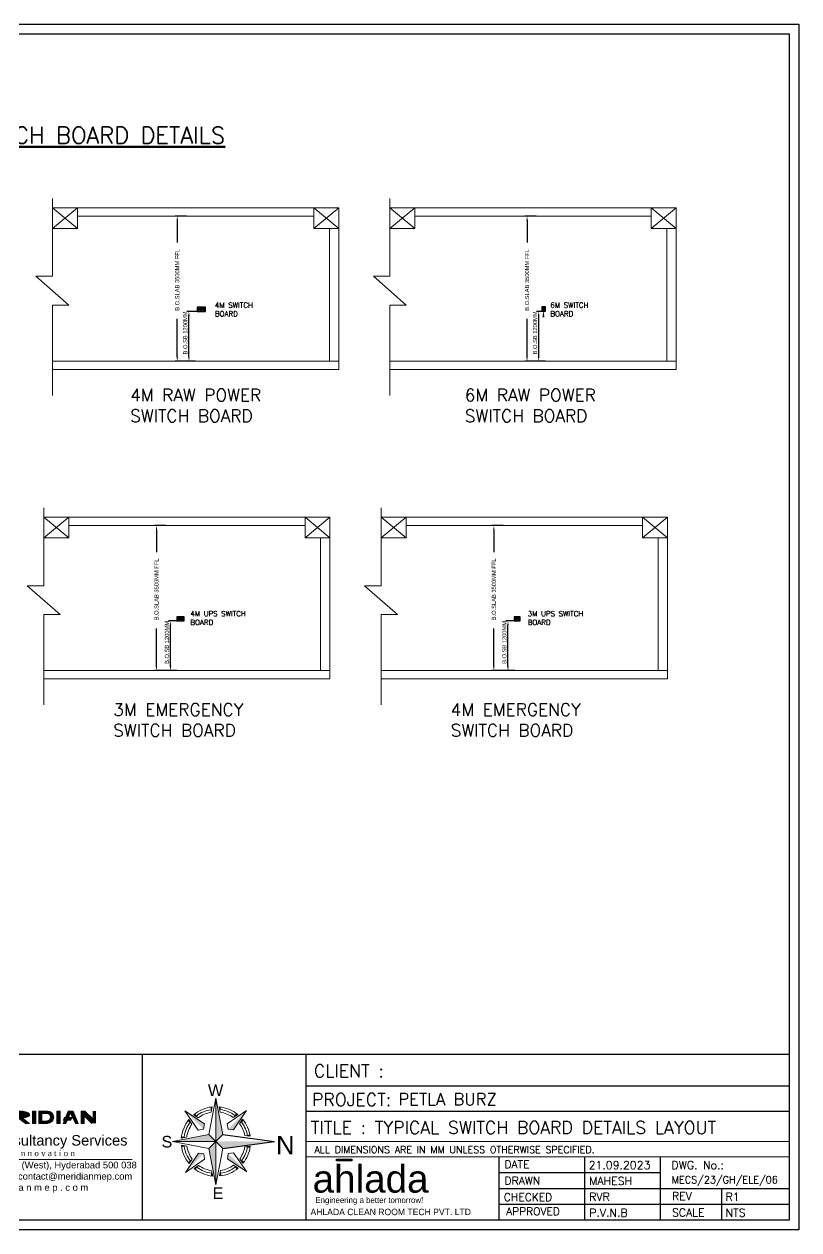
# Model space of a CAD drawing. Header units: millimetres. Extents: x 1327414 to 2124380, y -346496 to -91575.
# Drawn here: x 1480584 to 1499282, y -266962 to -237873 of the extents above; entities that cross this region are included whole.
import ezdxf
from ezdxf.enums import TextEntityAlignment as Align

# ---------------------------------------------------------------- set-up
doc = ezdxf.new("R2010")
doc.units = ezdxf.units.MM
doc.header["$LTSCALE"] = 600
doc.header["$MEASUREMENT"] = 0
doc.header["$PDMODE"] = 35
doc.linetypes.add('Hidden 2mm', pattern=[3, 2, -1])
for name, color, linetype, lineweight in [('AHU-N Ducting', 30, 'Continuous', 0), ('DIM', 7, 'Continuous', 0), ('FURNITURE WALL', 8, 'Continuous', 0), ('HATCH', 8, 'Continuous', 5), ('MEP_HVAC_RA_DUCT', 1, 'Continuous', 9)]:
    doc.layers.add(name, color=color, linetype=linetype, lineweight=lineweight)
doc.layers.add('ELE-3M 2WAY S.B', color=7, linetype='Continuous', true_color=0xeec2d4)
for name, color, linetype in [('ELE-3M UPS P.SB', 3, 'Continuous'), ('ELE-4M RAW P.SB', 7, 'Continuous'), ('ELE-SB 1(16M)', 1, 'Continuous'), ('TEXT', 6, 'Continuous'), ('TITLE', 7, 'Continuous')]:
    doc.layers.add(name, color=color, linetype=linetype)
doc.styles.add('ARIAL', font='')
doc.styles.add('Century', font='')
doc.styles.add('FS-ARIAL', font='')
doc.styles.add('IRFAN', font='romans.shx')
doc.styles.add('RAGHAV', font='')
doc.styles.get("Standard").update_dxf_attribs({"font": ''})
doc.styles.add('sudheer', font='romanc.shx')
doc.styles.get('ARIAL').set_extended_font_data('Arial')
doc.styles.get('Century').set_extended_font_data('Century Gothic')
doc.styles.get('FS-ARIAL').set_extended_font_data('Arial')
doc.styles.get('RAGHAV').set_extended_font_data('Sakkal Majalla')
doc.styles.get('Standard').set_extended_font_data('Stylus BT')
doc.dimstyles.new('AR-BRICK WORK', dxfattribs={"dimscale": 100, "dimtxt": 1, "dimasz": 1, "dimexe": 0.5, "dimexo": 0, "dimgap": 0.25, "dimtad": 0, "dimdec": 0, "dimzin": 1, "dimdsep": 46, "dimtxsty": 'Century', "dimblk": 'OBLIQUE', "dimcen": 0, "dimdle": 1, "dimclrd": 8, "dimclre": 8, "dimclrt": 4, "dimadec": 0, "dimazin": 0, "dimtfac": 1, "dimtdec": 0, "dimtofl": 0, "dimtmove": 1, "dimatfit": 3, "dimldrblk": 'ARCHTICK', "dimfxl": 1, "dimtolj": 1, "dimtzin": 1, "dimarcsym": 2})
doc.dimstyles.get("Standard").update_dxf_attribs({"dimscale": 1.5, "dimtxt": 150, "dimasz": 150, "dimexe": 100, "dimexo": 100, "dimgap": 0.25, "dimtad": 0, "dimdec": 0, "dimzin": 0, "dimdsep": 46, "dimtxsty": 'ARIAL', "dimcen": 0.09, "dimdle": 100, "dimclrd": 7, "dimclre": 7, "dimclrt": 7, "dimadec": 0, "dimazin": 0, "dimtfac": 1, "dimtdec": 0, "dimtofl": 0, "dimtmove": 0, "dimatfit": 3, "dimfxl": 1, "dimtolj": 1, "dimtzin": 0, "dimarcsym": 0})

# ---------------------------------------------------------------- blocks, each defined once
blk = doc.blocks.new('4M')
at = {"layer": 'ELE-4M RAW P.SB', "color": 40, "ltscale": 10}
for p, q in [((-58, 50), (-51, 54)), ((-50, 53), (-55, 47)), ((-50, 56), (-53, 63)), ((-49, 64), (-49, 56)), ((-41, 49), (-48, 54)), ((-47, 55), (-40, 53))]:
    blk.add_line(p, q, dxfattribs=at)
for points in [[(-207, 0), (0, 0), (0, 100), (-207, 100)], [(-187, 28), (-161, 28), (-161, 80), (-187, 80)], [(-152, 28), (-126, 28), (-126, 80), (-152, 80)], [(-118, 28), (-91, 28), (-91, 80), (-118, 80)], [(-78, 27), (-20, 27), (-20, 80), (-78, 80)]]:
    blk.add_lwpolyline(points, close=True, dxfattribs=at)
for radius in [19.1, 1.78]:
    blk.add_circle((-49, 55), radius, dxfattribs=at)
blk = doc.blocks.new('*D87')
at = {"layer": 'Defpoints', "color": 0, "transparency": 16777216}
for p in [(1484561, -244803), (1484758, -244803), (1484723, -246003)]:
    blk.add_point(p, dxfattribs=at)
at = {"layer": 'DIM', "color": 8, "lineweight": -2, "ltscale": 10, "transparency": 16777216}
for p, q in [((1484758, -244803), (1484511, -244803)), ((1484561, -245903), (1484561, -244903)), ((1484723, -246003), (1484511, -246003))]:
    blk.add_line(p, q, dxfattribs=at)
at = {"layer": 'DIM', "color": 8, "transparency": 16777216}
for points in [[(1484578, -244903), (1484545, -244903), (1484561, -244803)], [(1484545, -245903), (1484578, -245903), (1484561, -246003)]]:
    blk.add_solid(points, dxfattribs=at)
at = {"layer": 'DIM', "color": 7, "lineweight": 50, "transparency": 16777216, "insert": (1484473, -245323), "char_height": 100, "attachment_point": 5, "rotation": 90}
blk.add_mtext('\\A1;\\A1;B.O.SB 1200MM', dxfattribs=at)
blk = doc.blocks.new('_ArchTick')
at = {"color": 0, "linetype": 'ByBlock', "const_width": 0.15}
blk.add_lwpolyline([(-0.5, -0.5), (0.5, 0.5)], dxfattribs=at)
blk = doc.blocks.new('*D88')
at = {"layer": 'Defpoints', "color": 0, "transparency": 16777216}
for p in [(1484280, -242503), (1484500, -242503), (1484653, -246003)]:
    blk.add_point(p, dxfattribs=at)
at = {"layer": 'DIM', "color": 8, "lineweight": -2, "ltscale": 10, "transparency": 16777216}
for p, q in [((1484500, -242503), (1484230, -242503)), ((1484280, -242603), (1484280, -243143)), ((1484280, -245903), (1484280, -244984)), ((1484653, -246003), (1484230, -246003))]:
    blk.add_line(p, q, dxfattribs=at)
at = {"layer": 'DIM', "color": 8, "transparency": 16777216}
for points in [[(1484297, -242603), (1484263, -242603), (1484280, -242503)], [(1484263, -245903), (1484297, -245903), (1484280, -246003)]]:
    blk.add_solid(points, dxfattribs=at)
at = {"layer": 'DIM', "color": 7, "lineweight": 50, "transparency": 16777216, "insert": (1484280, -244063), "char_height": 100, "attachment_point": 5, "rotation": 90}
blk.add_mtext('\\A1;\\A1; B.O.SLAB 3500MM FFL', dxfattribs=at)
blk = doc.blocks.new('*D89')
at = {"layer": 'Defpoints', "color": 0, "transparency": 16777216}
for p in [(1493002, -244803), (1493094, -244803), (1493164, -246003)]:
    blk.add_point(p, dxfattribs=at)
at = {"layer": 'DIM', "color": 8, "lineweight": -2, "ltscale": 10, "transparency": 16777216}
for p, q in [((1493094, -244803), (1492952, -244803)), ((1493002, -245903), (1493002, -244903)), ((1493164, -246003), (1492952, -246003))]:
    blk.add_line(p, q, dxfattribs=at)
at = {"layer": 'DIM', "color": 8, "transparency": 16777216}
for points in [[(1493019, -244903), (1492985, -244903), (1493002, -244803)], [(1492985, -245903), (1493019, -245903), (1493002, -246003)]]:
    blk.add_solid(points, dxfattribs=at)
at = {"layer": 'DIM', "color": 7, "lineweight": 50, "transparency": 16777216, "insert": (1492914, -245323), "char_height": 100, "attachment_point": 5, "rotation": 90}
blk.add_mtext('\\A1;\\A1;B.O.SB 1200MM', dxfattribs=at)
blk = doc.blocks.new('*D90')
at = {"layer": 'Defpoints', "color": 0, "transparency": 16777216}
for p in [(1492721, -242503), (1492940, -242503), (1493094, -246003)]:
    blk.add_point(p, dxfattribs=at)
at = {"layer": 'DIM', "color": 8, "lineweight": -2, "ltscale": 10, "transparency": 16777216}
for p, q in [((1492940, -242503), (1492671, -242503)), ((1492721, -242603), (1492721, -243143)), ((1492721, -245903), (1492721, -244984)), ((1493094, -246003), (1492671, -246003))]:
    blk.add_line(p, q, dxfattribs=at)
at = {"layer": 'DIM', "color": 8, "transparency": 16777216}
for points in [[(1492737, -242603), (1492704, -242603), (1492721, -242503)], [(1492704, -245903), (1492737, -245903), (1492721, -246003)]]:
    blk.add_solid(points, dxfattribs=at)
at = {"layer": 'DIM', "color": 7, "lineweight": 50, "transparency": 16777216, "insert": (1492721, -244063), "char_height": 100, "attachment_point": 5, "rotation": 90}
blk.add_mtext('\\A1;\\A1; B.O.SLAB 3500MM FFL', dxfattribs=at)
blk = doc.blocks.new('*D95')
at = {"layer": 'Defpoints', "color": 0, "transparency": 16777216}
for p in [(1484118, -252270), (1484266, -252270), (1484280, -253470)]:
    blk.add_point(p, dxfattribs=at)
at = {"layer": 'DIM', "color": 8, "lineweight": -2, "ltscale": 10, "transparency": 16777216}
for p, q in [((1484266, -252270), (1484068, -252270)), ((1484118, -253370), (1484118, -252370)), ((1484280, -253470), (1484068, -253470))]:
    blk.add_line(p, q, dxfattribs=at)
at = {"layer": 'DIM', "color": 8, "transparency": 16777216}
for points in [[(1484135, -252370), (1484102, -252370), (1484118, -252270)], [(1484102, -253370), (1484135, -253370), (1484118, -253470)]]:
    blk.add_solid(points, dxfattribs=at)
at = {"layer": 'DIM', "color": 7, "lineweight": 50, "transparency": 16777216, "insert": (1484030, -252790), "char_height": 100, "attachment_point": 5, "rotation": 90}
blk.add_mtext('\\A1;\\A1;B.O.SB 1200MM', dxfattribs=at)
blk = doc.blocks.new('*D96')
at = {"layer": 'Defpoints', "color": 0, "transparency": 16777216}
for p in [(1483778, -249970), (1483998, -249970), (1484151, -253470)]:
    blk.add_point(p, dxfattribs=at)
at = {"layer": 'DIM', "color": 8, "lineweight": -2, "ltscale": 10, "transparency": 16777216}
for p, q in [((1483998, -249970), (1483728, -249970)), ((1483778, -250070), (1483778, -250610)), ((1483778, -253370), (1483778, -252450)), ((1484151, -253470), (1483728, -253470))]:
    blk.add_line(p, q, dxfattribs=at)
at = {"layer": 'DIM', "color": 8, "transparency": 16777216}
for points in [[(1483795, -250070), (1483761, -250070), (1483778, -249970)], [(1483761, -253370), (1483795, -253370), (1483778, -253470)]]:
    blk.add_solid(points, dxfattribs=at)
at = {"layer": 'DIM', "color": 7, "lineweight": 50, "transparency": 16777216, "insert": (1483778, -251530), "char_height": 100, "attachment_point": 5, "rotation": 90}
blk.add_mtext('\\A1;\\A1; B.O.SLAB 3500MM FFL', dxfattribs=at)
blk = doc.blocks.new('Logo')
h = blk.add_hatch(color=134)
h.dxf.hatch_style = 1
h.paths.add_polyline_path([(7.31, 6.26), (4.47, 6.26), (4.47, 5.93), (7.31, 5.93)])
at = {"color": 134}
blk.add_lwpolyline([(4.47, 6.26), (7.31, 6.26), (7.31, 5.93), (4.47, 5.93)], close=True, dxfattribs=at)
at = {"color": 134, "style": 'FS-ARIAL'}
blk.add_text('ahlada', height=5.161, dxfattribs=at).set_placement((0, 0))
at = {"color": 8, "style": 'RAGHAV'}
blk.add_text('Engineering a better tomorrow!', height=1.0969, dxfattribs=at).set_placement((0.52, -1.94))
blk = doc.blocks.new('A$C4A7C6C7E')
at = {"layer": 'TITLE', "color": 8, "lineweight": 5}
for p, q in [((-4207, 4144), (0, 26095)), ((0, 26095), (0, 0)), ((0, 0), (0, 26095)), ((4144, 4207), (0, 26095)), ((-6941, 10518), (-18592, 18312)), ((-10622, 6781), (-18592, 18312)), ((-10607, 14226), (-13343, 16056)), ((-2825, 17519), (-2234, 20757)), ((2559, 17560), (1919, 20788)), ((6781, 10622), (18312, 18592)), ((10390, 14385), (13098, 16257)), ((10518, 6941), (18312, 18592)), ((-14385, 10390), (-16257, 13098)), ((-7437, 7325), (-10622, 6781)), ((-7437, 7325), (-6941, 10518)), ((7325, 7437), (6781, 10622)), ((7325, 7437), (10518, 6941)), ((14226, 10607), (16056, 13343)), ((-4207, 4144), (-26095, 0)), ((0, 0), (-26095, 0)), ((-26095, 0), (0, 0)), ((-4144, -4207), (-26095, 0)), ((-17560, 2559), (-20788, 1919)), ((-4207, 4144), (0, 0)), ((0, 0), (-4207, 4144)), ((0, 0), (-4144, -4207)), ((-4144, -4207), (0, 0)), ((0, 0), (4144, 4207)), ((4144, 4207), (0, 0)), ((0, 0), (4207, -4144)), ((4207, -4144), (0, 0)), ((0, 0), (0, -26095)), ((0, -26095), (0, 0)), ((17394, 3514), (20646, 3095)), ((17394, 3514), (20646, 3095)), ((-17519, -2825), (-20757, -2234)), ((-10518, -6941), (-18312, -18592)), ((-7325, -7437), (-10518, -6941)), ((-4144, -4207), (0, -26095)), ((4207, -4144), (0, -26095)), ((7437, -7325), (10622, -6781)), ((10622, -6781), (18592, -18312)), ((17433, -3312), (20680, -2857)), ((17433, -3312), (20680, -2857)), ((17434, -3310), (20680, -2857)), ((-6781, -10622), (-18312, -18592)), ((-14226, -10607), (-16056, -13343)), ((-10390, -14385), (-13098, -16257)), ((-7325, -7437), (-6781, -10622)), ((7437, -7325), (6941, -10518)), ((6941, -10518), (18592, -18312)), ((10607, -14226), (13343, -16056)), ((14385, -10390), (16257, -13098)), ((-2559, -17560), (-1919, -20788)), ((2825, -17519), (2234, -20757))]:
    blk.add_line(p, q, dxfattribs=at)
at = {"layer": 'TITLE', "color": 5}
for p in [(4144, 4207), (4207, -4144)]:
    blk.add_line(p, (35289, 0), dxfattribs=at)
at = {"layer": 'TITLE', "color": 8, "lineweight": 5}
for radius, start, end in [(20877, 96.142689, 129.726248), (19311, 99.161205, 126.707732), (17745, 99.161205, 126.707732), (20877, 51.142689, 84.726248), (17745, 54.161205, 81.707732), (19311, 54.161205, 81.707732), (20877, 141.142689, 174.726248), (19311, 144.161205, 171.707732), (17745, 144.161205, 171.707732), (17745, 11.421813, 36.707732), (19311, 9.85136, 36.707732), (20877, 8.526917, 39.726248), (20877, 186.142689, 219.726248), (19311, 189.161205, 216.707732), (17745, 189.161205, 216.707732), (17745, 324.161205, 349.248684), (19311, 324.161205, 350.81434), (20877, 321.142689, 352.134802), (17745, 234.161205, 261.707732), (17745, 279.161205, 306.707732), (20877, 231.142689, 264.726248), (19311, 234.161205, 261.707732), (20877, 276.142689, 309.726248), (19311, 279.161205, 306.707732)]:
    blk.add_arc((0, 0), radius, start, end, dxfattribs=at)
for points in [[(0, 26095), (4144, 4207), (0, 0)], [(-18592, 18312), (-6941, 10518), (-7437, 7325)], [(-13343, 16056), (-12479, 16737), (-10607, 14226)], [(-3324, 20610), (-2234, 20757), (-2825, 17519)], [(3011, 20658), (1919, 20788), (2559, 17560)], [(18312, 18592), (10518, 6941), (7325, 7437)], [(13098, 16257), (12223, 16924), (10390, 14385)], [(-16257, 13098), (-16924, 12223), (-14385, 10390)], [(16056, 13343), (16737, 12479), (14226, 10607)], [(-26095, 0), (-4207, 4144), (0, 0)], [(-20658, 3011), (-20788, 1919), (-17560, 2559)], [(0, -26095), (-4144, -4207), (0, 0)], [(20646, 3095), (20457, 4167), (17394, 3514)], [(-20610, -3324), (-20757, -2234), (-17519, -2825)], [(-18312, -18592), (-10518, -6941), (-7325, -7437)], [(20680, -2857), (20503, -3930), (17433, -3312)], [(-16056, -13343), (-16737, -12479), (-14226, -10607)], [(-13098, -16257), (-12223, -16924), (-10390, -14385)], [(18592, -18312), (6941, -10518), (7437, -7325)], [(13343, -16056), (12479, -16737), (10607, -14226)], [(16257, -13098), (16924, -12223), (14385, -10390)], [(-3011, -20658), (-1919, -20788), (-2559, -17560)], [(3324, -20610), (2234, -20757), (2825, -17519)]]:
    blk.add_solid(points, dxfattribs=at)
at = {"layer": 'TITLE', "color": 5}
blk.add_solid([(35289, 0), (4207, -4144), (0, 0)], dxfattribs=at)
blk = doc.blocks.new('MECS')
at = {"layer": 'AHU-N Ducting', "lineweight": 0}
for color, points in [(160, [(0.513, 0.909, -0.255342), (0.515, 0.912, -0.046847), (0.522, 0.929, -0.026654), (0.534, 0.952, -0.067185), (0.556, 0.983, -0.027641), (0.574, 1.003), (0.577, 1.006, 0.172136), (0.551, 1.012, 0.247314), (0.52, 0.99), (0.472, 0.896, -0.018001), (0.47, 0.892, -0.031918), (0.466, 0.887, -0.107063), (0.458, 0.878, -0.068722), (0.445, 0.87, -0.110082), (0.433, 0.866, -0.048168), (0.422, 0.865, -0.255342), (0.422, 0.865, -0.105522), (0.41, 0.866, -0.052874), (0.399, 0.87, 0.050549), (0.409, 0.862, 0.15879), (0.448, 0.851, 0.025573), (0.455, 0.852, 0.056901), (0.47, 0.858, 0.076128), (0.493, 0.875, 0.056355), (0.507, 0.895)]), (150, [(0.574, 1.003), (0.556, 0.983, -0.088717), (0.599, 0.909), (0.606, 0.895, 0.090805), (0.626, 0.869, 0.094622), (0.647, 0.865, 0.097626), (0.668, 0.869, -0.179862), (0.639, 0.896), (0.591, 0.99, 0.136823), (0.577, 1.006, 0.004233)]), (160, [(0.739, 0.909, -0.255342), (0.74, 0.912, -0.046847), (0.747, 0.929, -0.026654), (0.759, 0.952, -0.067185), (0.781, 0.983, -0.027641), (0.799, 1.003), (0.802, 1.006, 0.172136), (0.776, 1.012, 0.247314), (0.745, 0.99), (0.697, 0.896, -0.018001), (0.695, 0.892, -0.031918), (0.691, 0.887, -0.107063), (0.683, 0.878, -0.068722), (0.67, 0.87, -0.110082), (0.658, 0.866, -0.048168), (0.647, 0.865, -0.255342), (0.647, 0.865, -0.105522), (0.635, 0.866, -0.052874), (0.624, 0.87, 0.050549), (0.634, 0.862, 0.15879), (0.673, 0.851, 0.025573), (0.68, 0.852, 0.056901), (0.695, 0.858, 0.076128), (0.718, 0.875, 0.056355), (0.732, 0.895)]), (150, [(0.799, 1.003), (0.781, 0.983, -0.082822), (0.824, 0.909), (0.831, 0.895, 0.090805), (0.851, 0.869, 0.094622), (0.872, 0.865, 0.097626), (0.893, 0.869, -0.179862), (0.864, 0.896), (0.816, 0.99, 0.136823), (0.802, 1.006, 0.004233)]), (1, [(1.03, 0.944), (1.071, 0.876), (1.098, 0.876), (1.139, 0.944), (1.139, 0.876), (1.167, 0.876), (1.167, 1.012), (1.132, 1.012), (1.086, 0.92), (1.037, 1.012), (1.003, 1.012), (1.003, 0.876), (1.03, 0.876)]), (251, [(1.201, 1.012), (1.201, 0.985), (1.337, 0.985), (1.364, 1.012)]), (251, [(1.201, 0.957), (1.201, 0.876), (1.337, 0.876), (1.364, 0.903), (1.228, 0.903), (1.228, 0.93), (1.337, 0.93), (1.364, 0.957)]), (251, [(1.398, 0.876), (1.432, 0.876), (1.432, 1.012), (1.398, 1.012)]), (251, [(1.63, 1.012), (1.596, 1.012), (1.596, 0.876), (1.63, 0.876)]), (251, [(1.896, 1.012), (1.862, 1.012), (1.862, 0.876), (1.896, 0.876)]), (251, [(2.011, 0.913), (2.027, 0.94), (1.943, 0.94), (1.93, 0.913)]), (251, [(2.011, 0.99), (2.064, 0.876), (2.093, 0.876), (2.039, 1.012), (1.984, 1.012), (1.956, 0.94), (1.989, 0.94)]), (251, [(2.161, 0.959), (2.243, 0.876), (2.291, 0.876), (2.291, 1.012), (2.257, 1.012), (2.257, 0.924), (2.168, 1.012), (2.127, 1.012), (2.127, 0.876), (2.161, 0.876)]), (160, [(0.689, 0.865, -0.097626), (0.668, 0.869, -0.097626), (0.647, 0.865, -0.094622), (0.626, 0.869, 0.087249), (0.652, 0.853, 0.25446), (0.712, 0.87, -0.106044)]), (150, [(0.914, 0.865, -0.097626), (0.893, 0.869, -0.097626), (0.872, 0.865, -0.094622), (0.851, 0.869, 0.087249), (0.877, 0.853, 0.25446), (0.937, 0.87, -0.106044)]), (251, [(1.976, 0.913), (1.945, 0.913), (1.93, 0.876), (1.959, 0.876)])]:
    blk.add_hatch(color=color, dxfattribs=at).paths.add_polyline_path(points)
h = blk.add_hatch(color=251, dxfattribs=at)
edge = h.paths.add_edge_path()
edge.add_ellipse((1.446, 0.971), major_axis=(-0.116, 0), ratio=0.352941, start_angle=110.1798, end_angle=270)
edge.add_line((1.446, 1.012), (1.446, 0.992))
edge.add_ellipse((1.446, 0.971), major_axis=(-0.0701, 0), ratio=0.291522, start_angle=90, end_angle=270, ccw=False)
edge.add_line((1.446, 0.951), (1.446, 0.93))
edge.add_line((1.446, 0.93), (1.519, 0.876))
edge.add_line((1.519, 0.876), (1.562, 0.876))
edge.add_line((1.562, 0.876), (1.486, 0.933))
h = blk.add_hatch(color=251, dxfattribs=at)
h.paths.add_polyline_path([(1.664, 0.876), (1.759, 0.876, 1), (1.759, 1.012), (1.664, 1.012)])
h.paths.add_polyline_path([(1.698, 0.985), (1.751, 0.985, -1), (1.751, 0.903), (1.698, 0.903)], flags=16)
at = {"layer": 'AHU-N Ducting', "color": 160, "lineweight": 0}
for p, q in [((0.472, 0.896, -0.005), (0.52, 0.99, -0.005)), ((0.697, 0.896, -0.005), (0.745, 0.99, -0.005)), ((0.507, 0.895, -0.005), (0.513, 0.909, -0.005)), ((0.732, 0.895, -0.005), (0.739, 0.909, -0.005))]:
    blk.add_line(p, q, dxfattribs=at)
at = {"layer": 'AHU-N Ducting', "color": 150, "lineweight": 0}
for p, q in [((0.639, 0.896, -0.005), (0.591, 0.99, -0.005)), ((0.864, 0.896, -0.005), (0.816, 0.99, -0.005)), ((0.606, 0.895, -0.005), (0.599, 0.909, -0.005))]:
    blk.add_line(p, q, dxfattribs=at)
at = {"layer": 'AHU-N Ducting', "color": 1, "lineweight": 0}
for p, q in [((1.003, 1.012, -0.005), (1.037, 1.012, -0.005)), ((1.03, 0.944, -0.005), (1.071, 0.876, -0.005)), ((1.03, 0.876, -0.005), (1.03, 0.944, -0.005)), ((1.03, 0.876, -0.005), (1.03, 0.944, -0.005)), ((1.037, 1.012, -0.005), (1.086, 0.92, -0.005)), ((1.132, 1.012, -0.005), (1.086, 0.92, -0.005)), ((1.139, 0.944, -0.005), (1.098, 0.876, -0.005)), ((1.167, 1.012, -0.005), (1.132, 1.012, -0.005)), ((1.134, 1.012, -0.005), (1.162, 1.012, -0.005)), ((1.139, 0.876, -0.005), (1.139, 0.944, -0.005)), ((1.139, 0.876, -0.005), (1.139, 0.944, -0.005)), ((1.167, 0.876, -0.005), (1.167, 1.012, -0.005)), ((1.03, 0.876, -0.005), (1.003, 0.876, -0.005)), ((1.071, 0.876, -0.005), (1.098, 0.876, -0.005)), ((1.139, 0.876, -0.005), (1.167, 0.876, -0.005))]:
    blk.add_line(p, q, dxfattribs=at)
at = {"layer": 'AHU-N Ducting', "color": 251, "lineweight": 0}
for p, q in [((1.201, 1.012, -0.005), (1.364, 1.012, -0.005)), ((1.201, 0.985, -0.005), (1.201, 1.012, -0.005)), ((1.201, 0.985, -0.005), (1.337, 0.985, -0.005)), ((1.201, 0.957, -0.005), (1.364, 0.957, -0.005)), ((1.201, 0.876, -0.005), (1.201, 0.957, -0.005)), ((1.228, 0.93, -0.005), (1.337, 0.93, -0.005)), ((1.228, 0.903, -0.005), (1.228, 0.93, -0.005)), ((1.337, 0.985, -0.005), (1.364, 1.012, -0.005)), ((1.337, 0.93, -0.005), (1.364, 0.957, -0.005)), ((1.398, 1.012, -0.005), (1.432, 1.012, -0.005)), ((1.398, 1.012, -0.005), (1.398, 0.876, -0.005)), ((1.432, 1.012, -0.005), (1.432, 0.876, -0.005)), ((1.446, 1.012, -0.005), (1.446, 0.992, -0.005)), ((1.446, 0.93, -0.005), (1.446, 0.951, -0.005)), ((1.446, 0.93, -0.005), (1.519, 0.876, -0.005)), ((1.486, 0.933, -0.005), (1.562, 0.876, -0.005)), ((1.596, 1.012, -0.005), (1.63, 1.012, -0.005)), ((1.596, 0.876, -0.005), (1.596, 1.012, -0.005)), ((1.63, 1.012, -0.005), (1.63, 0.876, -0.005)), ((1.664, 1.012, -0.005), (1.759, 1.012, -0.005)), ((1.664, 1.012, -0.005), (1.664, 0.876, -0.005)), ((1.698, 0.985, -0.005), (1.751, 0.985, -0.005)), ((1.698, 0.985, -0.005), (1.698, 0.903, -0.005)), ((1.862, 1.012, -0.005), (1.896, 1.012, -0.005)), ((1.862, 0.876, -0.005), (1.862, 1.012, -0.005)), ((1.896, 1.012, -0.005), (1.896, 0.876, -0.005)), ((1.93, 0.913, -0.005), (1.943, 0.94, -0.005)), ((2.027, 0.94, -0.005), (1.943, 0.94, -0.005)), ((1.956, 0.94, -0.005), (1.984, 1.012, -0.005)), ((1.984, 1.012, -0.005), (2.039, 1.012, -0.005)), ((1.989, 0.94, -0.005), (2.011, 0.99, -0.005)), ((2.064, 0.876, -0.005), (2.011, 0.99, -0.005)), ((2.027, 0.94, -0.005), (2.011, 0.913, -0.005)), ((2.093, 0.876, -0.005), (2.039, 1.012, -0.005)), ((2.127, 1.012, -0.005), (2.168, 1.012, -0.005)), ((2.127, 0.876, -0.005), (2.127, 1.012, -0.005)), ((2.243, 0.876, -0.005), (2.161, 0.959, -0.005)), ((2.161, 0.876, -0.005), (2.161, 0.959, -0.005)), ((2.168, 1.012, -0.005), (2.257, 0.924, -0.005)), ((2.257, 0.924, -0.005), (2.257, 1.012, -0.005)), ((1.201, 0.876, -0.005), (1.337, 0.876, -0.005)), ((1.228, 0.903, -0.005), (1.364, 0.903, -0.005)), ((1.337, 0.876, -0.005), (1.364, 0.903, -0.005)), ((1.398, 0.876, -0.005), (1.432, 0.876, -0.005)), ((1.519, 0.876, -0.005), (1.562, 0.876, -0.005)), ((1.596, 0.876, -0.005), (1.63, 0.876, -0.005)), ((1.664, 0.876, -0.005), (1.759, 0.876, -0.005)), ((1.698, 0.903, -0.005), (1.751, 0.903, -0.005)), ((1.862, 0.876, -0.005), (1.896, 0.876, -0.005)), ((2.011, 0.913, -0.005), (1.93, 0.913, -0.005)), ((1.93, 0.876, -0.005), (1.945, 0.913, -0.005)), ((1.959, 0.876, -0.005), (1.93, 0.876, -0.005)), ((1.959, 0.876, -0.005), (1.976, 0.913, -0.005)), ((2.064, 0.876, -0.005), (2.093, 0.876, -0.005)), ((2.127, 0.876, -0.005), (2.161, 0.876, -0.005))]:
    blk.add_line(p, q, dxfattribs=at)
at = {"layer": 'AHU-N Ducting', "color": 251, "lineweight": 0, "ltscale": 0.85}
blk.add_line((0.117, 0.483, -0.006), (2.686, 0.483, -0.006), dxfattribs=at)
at = {"layer": 'AHU-N Ducting', "color": 160, "lineweight": 0}
for centre, radius, start, end in [((0.742, 0.829, -0.005), 0.242, 132.9373, 160.5981), ((0.556, 0.972, -0.005), 0.0401, 90, 153.0888), ((0.556, 0.972, -0.005), 0.0401, 26.9112, 90), ((0.967, 0.829, -0.005), 0.242, 132.9373, 160.5981), ((0.781, 0.972, -0.005), 0.0401, 90, 153.0888), ((0.781, 0.972, -0.005), 0.0401, 26.9112, 90), ((0.445, 0.916, -0.005), 0.0652, 225.1548, 282.2607), ((0.422, 0.921, -0.005), 0.0561, 245.9054, 270.1184), ((0.422, 0.921, -0.005), 0.0561, 270, 333.0888), ((0.425, 0.94, -0.005), 0.0938, 291.3378, 331.2105), ((0.686, 0.936, -0.005), 0.09, 207.3023, 248.0019), ((0.67, 0.916, -0.005), 0.0652, 225.1548, 282.2607), ((0.647, 0.921, -0.005), 0.0561, 245.9054, 270.1184), ((0.647, 0.921, -0.005), 0.0561, 270, 333.0888), ((0.666, 0.916, -0.005), 0.0652, 257.808, 314.8452), ((0.689, 0.921, -0.005), 0.0561, 245.9054, 270.1184), ((0.65, 0.94, -0.005), 0.0938, 291.3378, 331.2105)]:
    blk.add_arc(centre, radius, start, end, dxfattribs=at)
at = {"layer": 'AHU-N Ducting', "color": 150, "lineweight": 0}
for centre, radius, start, end in [((0.369, 0.826, -0.005), 0.244, 19.8278, 40.1072), ((0.579, 0.816, -0.005), 0.262, 20.8244, 39.7594), ((0.646, 0.921, -0.005), 0.0561, 248.4971, 270.1184), ((0.689, 0.925, -0.005), 0.06, 206.9112, 270), ((0.689, 0.921, -0.005), 0.0561, 206.9112, 270), ((0.689, 0.921, -0.005), 0.0561, 206.9112, 270), ((0.647, 0.921, -0.005), 0.0561, 270, 292.3036), ((0.911, 0.936, -0.005), 0.09, 207.3023, 248.0019), ((0.872, 0.921, -0.005), 0.0561, 248.4971, 270.1184), ((0.914, 0.921, -0.005), 0.0561, 206.9112, 270), ((0.872, 0.921, -0.005), 0.0561, 270, 292.3036), ((0.891, 0.916, -0.005), 0.0652, 257.7393, 314.8452), ((0.914, 0.921, -0.005), 0.0561, 245.9054, 270.1184)]:
    blk.add_arc(centre, radius, start, end, dxfattribs=at)
at = {"layer": 'AHU-N Ducting', "color": 251, "lineweight": 0}
for centre, radius in [((1.751, 0.944, -0.005), 0.0409), ((1.759, 0.944, -0.005), 0.0681)]:
    blk.add_arc(centre, radius, 270, 90, dxfattribs=at)
for major_axis, ratio, start_param in [((-0.116, 0), 0.352941, 1.923001), ((-0.0701, 0), 0.291522, 1.570796)]:
    blk.add_ellipse((1.446, 0.971, -0.005), major_axis=major_axis, ratio=ratio, start_param=start_param, end_param=4.712389, dxfattribs=at)
at = {"layer": 'AHU-N Ducting', "color": 251, "lineweight": 0, "attachment_point": 1, "style": 'ARIAL'}
for s, insert, char_height, width in [('{\\C1;Engineers & Consultancy Services \\P}', (0.175, 0.749, -0.015), 0.11475, 24.25437), ('{\\C252;Plot No.43, Srinivasa Colony (West), Hyderabad 500 038\\PPh: 040 40117248,  E Mail : contact@meridianmep.com\\P                 w w w . m e r i d i a n m e p . c o m }', (0.141, 0.458, -0.006), 0.07344, 2.63264)]:
    blk.add_mtext(s, dxfattribs=dict(at, insert=insert, char_height=char_height, width=width))
at = {"layer": 'AHU-N Ducting', "color": 251, "lineweight": 0, "ltscale": 0.85, "insert": (1.402, 0.551, -0.006), "char_height": 0.06518, "attachment_point": 5, "line_spacing_factor": 0.6, "style": 'ARIAL'}
blk.add_mtext('{\\FBatang|c0;\\C5;I n c r e d i b l e  i n n o v a t i o n\\P}', dxfattribs=at)
blk = doc.blocks.new('3M 2WAY 11')
at = {"layer": 'ELE-3M UPS P.SB', "ltscale": 10}
for points in [[(-146, 0), (0, 0), (0, 100), (-146, 100)], [(-127, 25), (-100, 25), (-100, 79), (-127, 79)], [(-87, 25), (-60, 25), (-60, 79), (-87, 79)], [(-47, 25), (-20, 25), (-20, 79), (-47, 79)]]:
    blk.add_lwpolyline(points, close=True, dxfattribs=at)
blk = doc.blocks.new('*D113')
at = {"layer": 'Defpoints', "color": 0, "transparency": 16777216}
for p in [(1492261, -252270), (1492409, -252270), (1492423, -253470)]:
    blk.add_point(p, dxfattribs=at)
at = {"layer": 'DIM', "color": 8, "lineweight": -2, "ltscale": 10, "transparency": 16777216}
for p, q in [((1492409, -252270), (1492211, -252270)), ((1492261, -253370), (1492261, -252370)), ((1492423, -253470), (1492211, -253470))]:
    blk.add_line(p, q, dxfattribs=at)
at = {"layer": 'DIM', "color": 8, "transparency": 16777216}
for points in [[(1492278, -252370), (1492245, -252370), (1492261, -252270)], [(1492245, -253370), (1492278, -253370), (1492261, -253470)]]:
    blk.add_solid(points, dxfattribs=at)
at = {"layer": 'DIM', "color": 7, "lineweight": 50, "transparency": 16777216, "insert": (1492173, -252790), "char_height": 100, "attachment_point": 5, "rotation": 90}
blk.add_mtext('\\A1;\\A1;B.O.SB 1200MM', dxfattribs=at)
blk = doc.blocks.new('*D114')
at = {"layer": 'Defpoints', "color": 0, "transparency": 16777216}
for p in [(1491921, -249970), (1492141, -249970), (1492294, -253470)]:
    blk.add_point(p, dxfattribs=at)
at = {"layer": 'DIM', "color": 8, "lineweight": -2, "ltscale": 10, "transparency": 16777216}
for p, q in [((1492141, -249970), (1491871, -249970)), ((1491921, -250070), (1491921, -250610)), ((1491921, -253370), (1491921, -252450)), ((1492294, -253470), (1491871, -253470))]:
    blk.add_line(p, q, dxfattribs=at)
at = {"layer": 'DIM', "color": 8, "transparency": 16777216}
for points in [[(1491937, -250070), (1491904, -250070), (1491921, -249970)], [(1491904, -253370), (1491937, -253370), (1491921, -253470)]]:
    blk.add_solid(points, dxfattribs=at)
at = {"layer": 'DIM', "color": 7, "lineweight": 50, "transparency": 16777216, "insert": (1491921, -251530), "char_height": 100, "attachment_point": 5, "rotation": 90}
blk.add_mtext('\\A1;\\A1; B.O.SLAB 3500MM FFL', dxfattribs=at)

msp = doc.modelspace()

# ---------------------------------------------------------------- linework, layer by layer
for p, q in [((1499049.7, -262729.9), (1477143.1, -262729.9)), ((1483442.2, -266729.9), (1483442.2, -262729.9)), ((1487388, -266729.9), (1487388, -262729.9)), ((1499049.7, -263493.9), (1487388, -263493.9)), ((1499049.7, -264105.1), (1487388, -264105.1)), ((1492052.2, -266729.9), (1492052.2, -265200.7)), ((1494114.3, -266729.9), (1494114.3, -265200.7)), ((1495934.2, -265200.7), (1495934.2, -266729.9)), ((1495934.2, -265583.1), (1492052.2, -265583.1)), ((1492052.2, -265965.5), (1499049.7, -265965.5)), ((1497418.6, -266729.9), (1497418.6, -265965.5)), ((1499049.7, -266347.7), (1492052.2, -266347.7))]:
    msp.add_line(p, q)
at = {"lineweight": 9, "extrusion": (0, 0, -1)}
for p, q in [((1499049.7, -264828.6), (1487388, -264828.6)), ((1499049.7, -265200.7), (1487388, -265200.7))]:
    msp.add_line(p, q, dxfattribs=at)
at = {"color": 7}
msp.add_line((1499049.7, -266729.9), (1487388, -266729.9), dxfattribs=at)
for points in [[(1499281.5, -237873.4), (1499281.5, -266961.7), (1461584.9, -266961.7), (1461584.9, -237873.4)], [(1499049.7, -238105.2), (1499049.7, -266729.9), (1461816.7, -266729.9), (1461816.7, -238105.2)]]:
    msp.add_lwpolyline(points, close=True)
at = {"layer": 'ELE-3M UPS P.SB', "ltscale": 10}
for points in [[(1484266.2, -252269.8), (1484449.4, -252269.8), (1484449.4, -252169.8), (1484266.2, -252169.8)], [(1484285.8, -252244.8), (1484312.6, -252244.8), (1484312.6, -252191.2), (1484285.8, -252191.2)], [(1484325.8, -252244.8), (1484352.6, -252244.8), (1484352.6, -252191.2), (1484325.8, -252191.2)], [(1484365.8, -252244.8), (1484392.6, -252244.8), (1484392.6, -252191.2), (1484365.8, -252191.2)], [(1484405.8, -252244.8), (1484432.6, -252244.8), (1484432.6, -252191.2), (1484405.8, -252191.2)]]:
    msp.add_lwpolyline(points, close=True, dxfattribs=at)
at = {"layer": 'ELE-SB 1(16M)', "color": 40, "ltscale": 10}
for p, q in [((1493093, -244731.1), (1493095.2, -244729.9)), ((1493095.4, -244730.2), (1493093.8, -244732)), ((1493095.4, -244729.1), (1493094.6, -244726.8)), ((1493095.8, -244726.6), (1493095.7, -244729.1)), ((1493098.3, -244731.3), (1493096.2, -244730)), ((1493096.3, -244729.6), (1493098.7, -244730.1)), ((1493102, -244773.9), (1493099.8, -244773.9)), ((1493102, -244778), (1493099.8, -244778)), ((1493102, -244772.7), (1493102, -244773.9)), ((1493102, -244772.7), (1493103.3, -244772.7)), ((1493103.3, -244772.7), (1493102, -244772.7)), ((1493102, -244779.2), (1493102, -244778)), ((1493103.3, -244779.2), (1493102, -244779.2)), ((1493103.3, -244772.7), (1493103.3, -244779.2)), ((1493112.4, -244772.7), (1493112.4, -244779.2)), ((1493112.4, -244772.7), (1493113.8, -244772.7)), ((1493113.8, -244772.7), (1493112.4, -244772.7)), ((1493112.4, -244779.2), (1493113.8, -244779.2)), ((1493113.8, -244772.7), (1493113.8, -244773.9)), ((1493113.8, -244773.9), (1493116, -244773.9)), ((1493113.8, -244779.2), (1493113.8, -244778)), ((1493113.8, -244778), (1493116, -244778))]:
    msp.add_line(p, q, dxfattribs=at)
for points in [[(1493074.9, -244801.2), (1493167, -244801.2), (1493167, -244696.2), (1493074.9, -244696.2)], [(1493086.5, -244746.9), (1493105, -244746.9), (1493105, -244709.9), (1493086.5, -244709.9)], [(1493129.4, -244756.2), (1493086.5, -244756.2), (1493086.5, -244793.2), (1493129.4, -244793.2)], [(1493110.9, -244746.9), (1493129.4, -244746.9), (1493129.4, -244709.9), (1493110.9, -244709.9)], [(1493135.2, -244746.9), (1493153.7, -244746.9), (1493153.7, -244709.9), (1493135.2, -244709.9)], [(1493135.2, -244793.2), (1493153.7, -244793.2), (1493153.7, -244756.2), (1493135.2, -244756.2)]]:
    msp.add_lwpolyline(points, close=True, dxfattribs=at)
for centre, radius in [((1493095.7, -244729.7), 6.1), ((1493097.2, -244786.6), 3.61), ((1493095.7, -244729.7), 0.566), ((1493108.3, -244764.2), 4.51), ((1493118.2, -244786.6), 3.61)]:
    msp.add_circle(centre, radius, dxfattribs=at)
at = {"layer": 'HATCH', "color": 7}
msp.add_line((1499049.7, -262728.9), (1499049.7, -266729.9), dxfattribs=at)
at = {"layer": 'MEP_HVAC_RA_DUCT', "color": 8, "linetype": 'ByBlock'}
for p, q in [((1481270.9, -242078.7), (1481270.9, -243956.7)), ((1481270.9, -242303.2), (1481870.9, -242803.2)), ((1481270.9, -242803.2), (1481870.9, -242303.2)), ((1487575.9, -242303.2), (1488175.9, -242803.2)), ((1487575.9, -242803.2), (1488175.9, -242303.2)), ((1489413.8, -242078.7), (1489413.8, -243956.7)), ((1489413.8, -242303.2), (1490013.8, -242803.2)), ((1489413.8, -242803.2), (1490013.8, -242303.2)), ((1495718.8, -242303.2), (1496318.8, -242803.2)), ((1495718.8, -242803.2), (1496318.8, -242303.2)), ((1487950.9, -242803.2), (1487950.9, -246003.2)), ((1488175.9, -242803.2), (1488175.9, -246203.2)), ((1496093.8, -242803.2), (1496093.8, -246003.2)), ((1496318.8, -242803.2), (1496318.8, -246203.2)), ((1481270.9, -243956.7), (1480868.8, -243956.7)), ((1480868.8, -243956.7), (1481664.4, -244651.6)), ((1489413.8, -243956.7), (1489011.7, -243956.7)), ((1489011.7, -243956.7), (1489807.3, -244651.6)), ((1481664.4, -244651.6), (1481270.9, -244651.6)), ((1481270.9, -244651.6), (1481270.9, -246831.8)), ((1489807.3, -244651.6), (1489413.8, -244651.6)), ((1489413.8, -244651.6), (1489413.8, -246831.8)), ((1481060.5, -249545.3), (1481060.5, -251423.3)), ((1489203.5, -249545.3), (1489203.5, -251423.3)), ((1481060.5, -249769.8), (1481660.5, -250269.8)), ((1481060.5, -250269.8), (1481660.5, -249769.8)), ((1487365.5, -249769.8), (1487965.5, -250269.8)), ((1487365.5, -250269.8), (1487965.5, -249769.8)), ((1489203.5, -249769.8), (1489803.5, -250269.8)), ((1489203.5, -250269.8), (1489803.5, -249769.8)), ((1495508.5, -249769.8), (1496108.5, -250269.8)), ((1495508.5, -250269.8), (1496108.5, -249769.8)), ((1487740.5, -250269.8), (1487740.5, -253469.8)), ((1487965.5, -250269.8), (1487965.5, -253669.8)), ((1495883.5, -250269.8), (1495883.5, -253469.8)), ((1496108.5, -250269.8), (1496108.5, -253669.8)), ((1481060.5, -251423.3), (1480658.4, -251423.3)), ((1480658.4, -251423.3), (1481454, -252118.1)), ((1489203.5, -251423.3), (1488801.4, -251423.3)), ((1488801.4, -251423.3), (1489597, -252118.1)), ((1481454, -252118.1), (1481060.5, -252118.1)), ((1481060.5, -252118.1), (1481060.5, -254298.4)), ((1489597, -252118.1), (1489203.5, -252118.1)), ((1489203.5, -252118.1), (1489203.5, -254298.4))]:
    msp.add_line(p, q, dxfattribs=at)
for points in [[(1481270.9, -242303.2), (1481270.9, -242803.2), (1481870.9, -242803.2), (1481870.9, -242303.2), (1481270.9, -242303.2)], [(1487805.9, -242303.2), (1481870.9, -242303.2)], [(1487575.9, -242303.2), (1487575.9, -242803.2), (1488175.9, -242803.2), (1488175.9, -242303.2), (1487575.9, -242303.2)], [(1489413.8, -242303.2), (1489413.8, -242803.2), (1490013.8, -242803.2), (1490013.8, -242303.2), (1489413.8, -242303.2)], [(1495948.8, -242303.2), (1490013.8, -242303.2)], [(1495718.8, -242303.2), (1495718.8, -242803.2), (1496318.8, -242803.2), (1496318.8, -242303.2), (1495718.8, -242303.2)], [(1487575.9, -242503.2), (1481870.9, -242503.2)], [(1495718.8, -242503.2), (1490013.8, -242503.2)], [(1488175.9, -246003.2), (1481270.9, -246003.2)], [(1496318.8, -246003.2), (1489413.8, -246003.2)], [(1488175.9, -246203.2), (1481270.9, -246203.2)], [(1496318.8, -246203.2), (1489413.8, -246203.2)], [(1481060.5, -249769.8), (1481060.5, -250269.8), (1481660.5, -250269.8), (1481660.5, -249769.8), (1481060.5, -249769.8)], [(1487595.5, -249769.8), (1481660.5, -249769.8)], [(1487365.5, -249769.8), (1487365.5, -250269.8), (1487965.5, -250269.8), (1487965.5, -249769.8), (1487365.5, -249769.8)], [(1489203.5, -249769.8), (1489203.5, -250269.8), (1489803.5, -250269.8), (1489803.5, -249769.8), (1489203.5, -249769.8)], [(1495738.5, -249769.8), (1489803.5, -249769.8)], [(1495508.5, -249769.8), (1495508.5, -250269.8), (1496108.5, -250269.8), (1496108.5, -249769.8), (1495508.5, -249769.8)], [(1487365.5, -249969.8), (1481660.5, -249969.8)], [(1495508.5, -249969.8), (1489803.5, -249969.8)], [(1487965.5, -253469.8), (1481060.5, -253469.8)], [(1496108.5, -253469.8), (1489203.5, -253469.8)], [(1487965.5, -253669.8), (1481060.5, -253669.8)], [(1496108.5, -253669.8), (1489203.5, -253669.8)]]:
    msp.add_lwpolyline(points, dxfattribs=at)

# ---------------------------------------------------------------- block references
at = {"xscale": 129.2302339714208, "yscale": 129.2302339714208, "zscale": 129.2302339714208}
msp.add_blockref('Logo', (1487546.9, -266063), dxfattribs=at)
at = {"layer": 'ELE-3M 2WAY S.B', "ltscale": 10}
msp.add_blockref('3M 2WAY 11', (1492555.6, -252269.8), dxfattribs=at)
at = {"layer": 'ELE-4M RAW P.SB', "ltscale": 10}
msp.add_blockref('4M', (1484965.2, -244803.2), dxfattribs=at)
at = {"layer": 'FURNITURE WALL', "linetype": 'Hidden 2mm', "xscale": 2206.000027674606, "yscale": 2206.000027674606, "zscale": 2206.000027674606}
msp.add_blockref('MECS', (1477268.8, -266327.2, 13.6), dxfattribs=at)
at = {"layer": 'TITLE', "linetype": 'Continuous', "extrusion": (1.31196e-09, -7.57547e-09, 1), "xscale": 0.040152693707034, "yscale": 0.040152693707034, "zscale": 0.040152693707034}
msp.add_blockref('A$C4A7C6C7E', (1485212, -264828.3, 0), dxfattribs=at)

# ---------------------------------------------------------------- texts
at = {"lineweight": 9}
for s, height, style, p in [('CLIENT :', 305.68, 'IRFAN', (1487576.3, -263280.4)), ('PROJECT:', 305.68, 'IRFAN', (1487531.5, -263972.6)), ('PETLA BURZ', 290.4, 'sudheer', (1489614.1, -263954.3))]:
    msp.add_text(s, height=height, dxfattribs=dict(at, style=style)).set_placement(p)
at = {"lineweight": 9, "extrusion": (0, 0, -1), "style": 'IRFAN', "text_generation_flag": 2}
for s, height, p in [('TITLE : TYPICAL SWITCH BOARD DETAILS LAYOUT', 305.68, (-1487499.8, -264646.4)), ('ALL DIMENSIONS ARE IN MM UNLESS OTHERWISE SPECIFIED.', 167.477, (-1487590, -265108.1))]:
    msp.add_text(s, height=height, dxfattribs=at).set_placement(p)
at = {"color": 64, "style": 'sudheer'}
for s, p in [('DATE', (1492478.1, -265380.9)), ('DRAWN ', (1492673.2, -265774.2)), ('CHECKED', (1492745.3, -266172.4)), ('APPROVED', (1492864.6, -266513.2))]:
    msp.add_text(s, height=188.74, dxfattribs=at).set_placement(p, align=Align.MIDDLE_CENTER)
at = {"color": 6, "style": 'sudheer'}
for s, p in [('21.09.2023', (1494208.2, -265495.2)), ('MAHESH', (1494221.6, -265878.6)), ('RVR', (1494221.6, -266261)), ('R1', (1497513, -266261)), ('P.V.N.B', (1494221.6, -266643.2)), ('NTS', (1497513, -266643.2))]:
    msp.add_text(s, height=193.14, dxfattribs=at).set_placement(p)
at = {"color": 64, "style": 'sudheer'}
for s, p in [('DWG. No.:', (1496206.4, -265495.2)), ('REV', (1496219.1, -266244.2)), ('SCALE', (1496219.1, -266640.9))]:
    msp.add_text(s, height=193.14, dxfattribs=at).set_placement(p)
at = {"color": 6, "style": 'sudheer'}
msp.add_text('MECS/23/GH/ELE/06', height=170.695, dxfattribs=at).set_placement((1497494, -265838.9), align=Align.CENTER)
at = {"color": 134, "style": 'RAGHAV'}
msp.add_text('AHLADA CLEAN ROOM TECH PVT. LTD', height=155.062, dxfattribs=at).set_placement((1487495.4, -266606.4))
at = {"layer": 'DIM', "lineweight": 50, "ltscale": 10, "char_height": 125, "attachment_point": 1}
for s, insert, width in [('{\\Fromans.shx|c228;\\C0;4M SWITCH BOARD}', (1485189.7, -244590.5), 1230.661), ('{\\Fromans.shx|c228;\\C0;6M SWITCH BOARD\\P}', (1493284.1, -244590.5), 1230.661), ('{\\Fromans.shx|c228;\\C0;4M UPS SWITCH BOARD\\P}', (1484596, -252034.5), 1478.057), ('{\\Fromans.shx|c228;\\C0;3M UPS SWITCH BOARD}', (1492738.9, -252034.5), 1478.057)]:
    msp.add_mtext(s, dxfattribs=dict(at, insert=insert, width=width))
at = {"layer": 'ELE-SB 1(16M)', "color": 40, "ltscale": 10, "insert": (1493112, -244821.1), "char_height": 9.67, "width": 41.093, "attachment_point": 3}
msp.add_mtext('6A', dxfattribs=at)
at = {"layer": 'TEXT', "lineweight": 50, "ltscale": 10, "attachment_point": 1}
for s, insert, char_height, width in [('{\\L\\Fromans.shx|c228;\\C0;ELECTRICAL TYPICAL SWITCH BOARD DETAILS}', (1473554, -240354.8), 400, 13947.149), ('{\\Fromans.shx|c228;\\C0;4M RAW POWER SWITCH BOARD}', (1483143.4, -246673.4), 300, 4707.325), ('{\\Fromans.shx|c228;\\C0;6M RAW POWER SWITCH BOARD\\P}', (1491218.8, -246673.4), 300, 4707.325), ('{\\Fromans.shx|c228;\\C0;3M EMERGENCY SWITCH BOARD}', (1482735.5, -254260.5), 300, 4543.001), ('{\\Fromans.shx|c228;\\C0;4M EMERGENCY SWITCH BOARD\\P}', (1490878.5, -254260.5), 300, 4543.001)]:
    msp.add_mtext(s, dxfattribs=dict(at, insert=insert, char_height=char_height, width=width))
at = {"layer": 'TITLE', "color": 7, "style": 'ARIAL'}
for s, p in [('W', (1485020.2, -263734, 0)), ('S', (1483899.1, -264974.6, 0)), ('E', (1485130.7, -266213.9, 0))]:
    msp.add_text(s, height=281.1, dxfattribs=at).set_placement(p)
at = {"layer": 'TITLE', "color": 5, "style": 'ARIAL'}
msp.add_text('N', height=443.3, rotation=180, dxfattribs=at).set_placement((1487111.7, -264698.5, 0))

# ---------------------------------------------------------------- dimensions: what is measured, and where the dimension line sits
at = {"layer": 'DIM', "lineweight": 50, "ltscale": 10}
for base, p1, p2, text, picture, middle in [((1484280, -242503.2), (1484653.4, -246003.2), (1484499.9, -242503.2), '\\A1; B.O.SLAB <>MM FFL', '*D88', (1484280, -244063.4)), ((1492720.5, -242503.2), (1493094, -246003.2), (1492940.4, -242503.2), '\\A1; B.O.SLAB <>MM FFL', '*D90', (1492720.5, -244063.4)), ((1484561.3, -244803.2), (1484723.4, -246003.2), (1484758.2, -244803.2), '\\A1;B.O.SB <>MM', '*D87', (1484473, -245323.4)), ((1493001.9, -244803.2), (1493163.9, -246003.2), (1493094.1, -244803.2), '\\A1;B.O.SB <>MM', '*D89', (1492913.6, -245323.4)), ((1483777.9, -249969.8), (1484151.3, -253469.8), (1483997.8, -249969.8), '\\A1; B.O.SLAB <>MM FFL', '*D96', (1483777.9, -251529.9)), ((1491920.8, -249969.8), (1492294.3, -253469.8), (1492140.7, -249969.8), '\\A1; B.O.SLAB <>MM FFL', '*D114', (1491920.8, -251529.9)), ((1484118.3, -252269.8), (1484280.3, -253469.8), (1484266.2, -252269.8), '\\A1;B.O.SB <>MM', '*D95', (1484030, -252790)), ((1492261.2, -252269.8), (1492423.3, -253469.8), (1492409.2, -252269.8), '\\A1;B.O.SB <>MM', '*D113', (1492172.9, -252790))]:
    dim = msp.add_linear_dim(base=base, p1=p1, p2=p2, angle=90, text=text, dimstyle='AR-BRICK WORK', override={"dimtxsty": 'Standard', "dimclrt": 7, "dimldrblk": 'ArchTick', "dimarcsym": 2}, dxfattribs=at)
    dim.commit()
    dim.dimension.update_dxf_attribs({"geometry": picture, "text_midpoint": middle, "dimtype": 160})

# ---------------------------------------------------------------- leaders
at = {"layer": 'ELE-SB 1(16M)', "color": 40, "ltscale": 10}
msp.add_leader([(1493117.4, -244793.2), (1493117.4, -244825.2), (1493116.1, -244825.2)], dimstyle='Standard', override={"dimscale": 1, "dimgap": 1}, dxfattribs=at)

doc.saveas('drawing.dxf')
